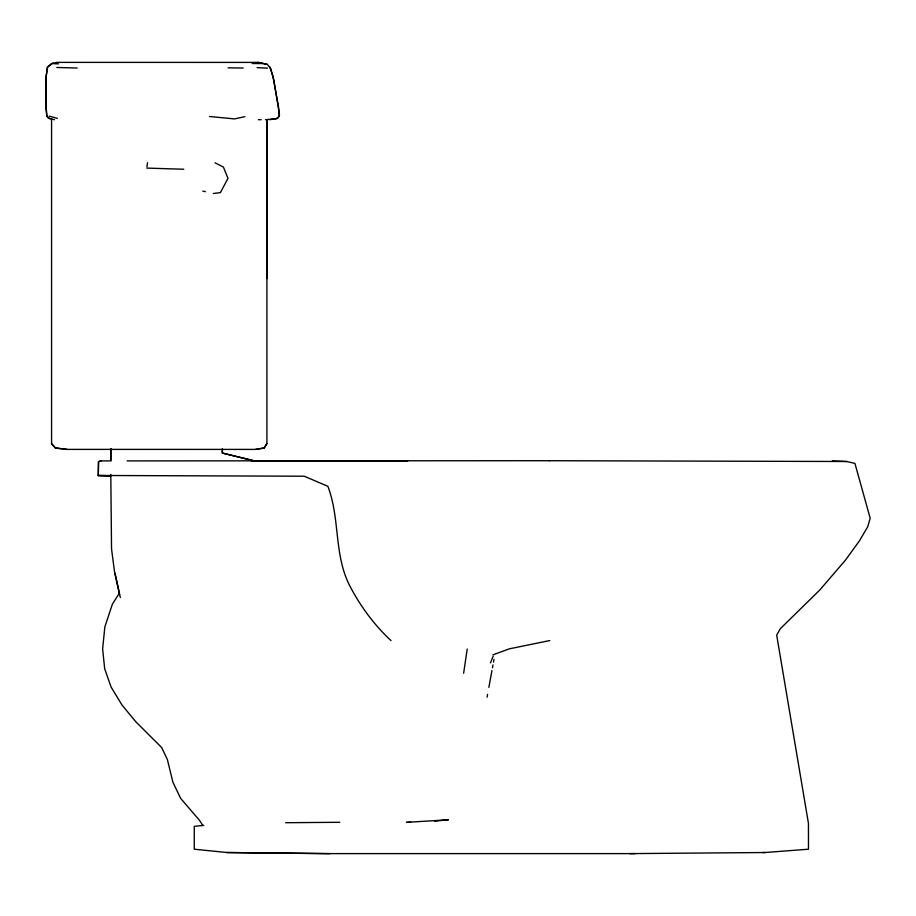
<?xml version="1.0" encoding="UTF-8"?>
<svg xmlns="http://www.w3.org/2000/svg" width="916" height="916" viewBox="0 0 916 916"><rect width="100%" height="100%" fill="white"/><g stroke="black" fill="none" stroke-linecap="round" stroke-linejoin="round"><path stroke-width="1.37" d="M266.911 278.556L266.911 120.042L266.911 443.653L264.255 447.97L256.159 449.401L66.788 449.39L55.372 447.981L51.571 443.722L51.571 118.633M110.79 474.419L111.546 548.982L114.569 572.076L119.515 594.347M110.813 448.771L110.779 460.141L110.79 448.76M110.63 475.828L98.298 475.599L98.516 461.664L101.172 460.885L111.191 460.885M265.445 119.698L276.128 118.782L279.22 116.447L279.46 114.672L273.781 79.887L270.689 68.551L267.335 64.418L257.888 62.391M146.938 166.758L147.522 162.75M463.645 673.203L467.217 649.043M487.072 697.156L487.587 694.362M488.869 687.366L491.949 670.581M492.465 667.775L492.98 664.982M493.484 662.176L493.999 659.383M490.495 662.863L493.151 656.222M98.298 475.599L98.516 461.664L101.172 460.885M266.922 443.47L264.197 447.958L255.495 449.39M119.229 593.431L112.382 604.182L104.859 626.853L102.626 648.929L104.664 668.669L111.076 687.023L121.942 704.942L135.637 721.568L161.64 747.525L167.342 759.398L172.895 782.207L180.612 798.317L199.31 820.106L202.688 825.167M53.048 63.032L47.632 66.891L46.121 76.635L45.8 103.508L46.934 116.469L50.117 118.794M492.877 654.871L509.422 648.814L549.749 640.559M244.927 116.641L234.542 118.908L209.466 116.504M269.728 119.698L277.846 118.336M213.394 193.516L220.39 192.623L227.97 178.38L223.424 167.067L214.997 162.819M203.81 825.385L194.261 826.324L194.261 849.212L226.928 852.521L325.821 853.62L635.132 853.62M434.631 821.137L448.439 819.786L406.395 822.35L410.677 822.293M629.784 853.62L765.02 852.521L808.485 849.212L808.439 823.301L776.688 635.143L780.283 628.754L819.912 589.87L845.537 560.031L859.38 540.955L867.704 526.769L870.2 518.273L854.926 463.382L846.682 461.504L549.199 460.714M77.162 68.036L56.803 67.463M285.632 822.717L339.756 822.293M846.682 461.504L832.266 460.897M251.396 460.931L407.666 460.897M549.451 460.714L127.164 460.897M258.323 119.698L261.175 119.698M226.928 852.521L329.714 853.62M762.753 852.521L765.02 852.521M252.232 63.513L262.583 63.57M374.22 460.897L384.445 460.977M228.05 67.841L243.152 68.024M110.664 475.77L98.367 475.473L304.215 476.217L327.859 486.281C340.134 518.364 333.813 553.905 349.374 585.026C360.045 605.797 373.911 624.666 391.006 640.605M183.795 169.242L146.743 168.086M53.334 63.639L58.51 63.88M257.121 67.635L267.415 68.127M67.131 449.39L55.407 447.97L51.571 443.63M267.335 64.418L258.53 62.403L56.746 62.38L51.193 63.788L47.311 67.452L46.121 76.623L45.903 106.279L46.682 115.496L48.433 118.233L54.491 119.71M202.791 191.078L205.436 191.684M256.137 461.275L222.37 453.054L222.336 448.794M255.782 461.275L222.37 453.054L222.37 449.344M49.361 116.172L57.376 118.336M269.796 66.754L272.957 76.486L278.521 106.725L279.22 116.447M115.004 573.084L120.317 597.576"/></g></svg>
